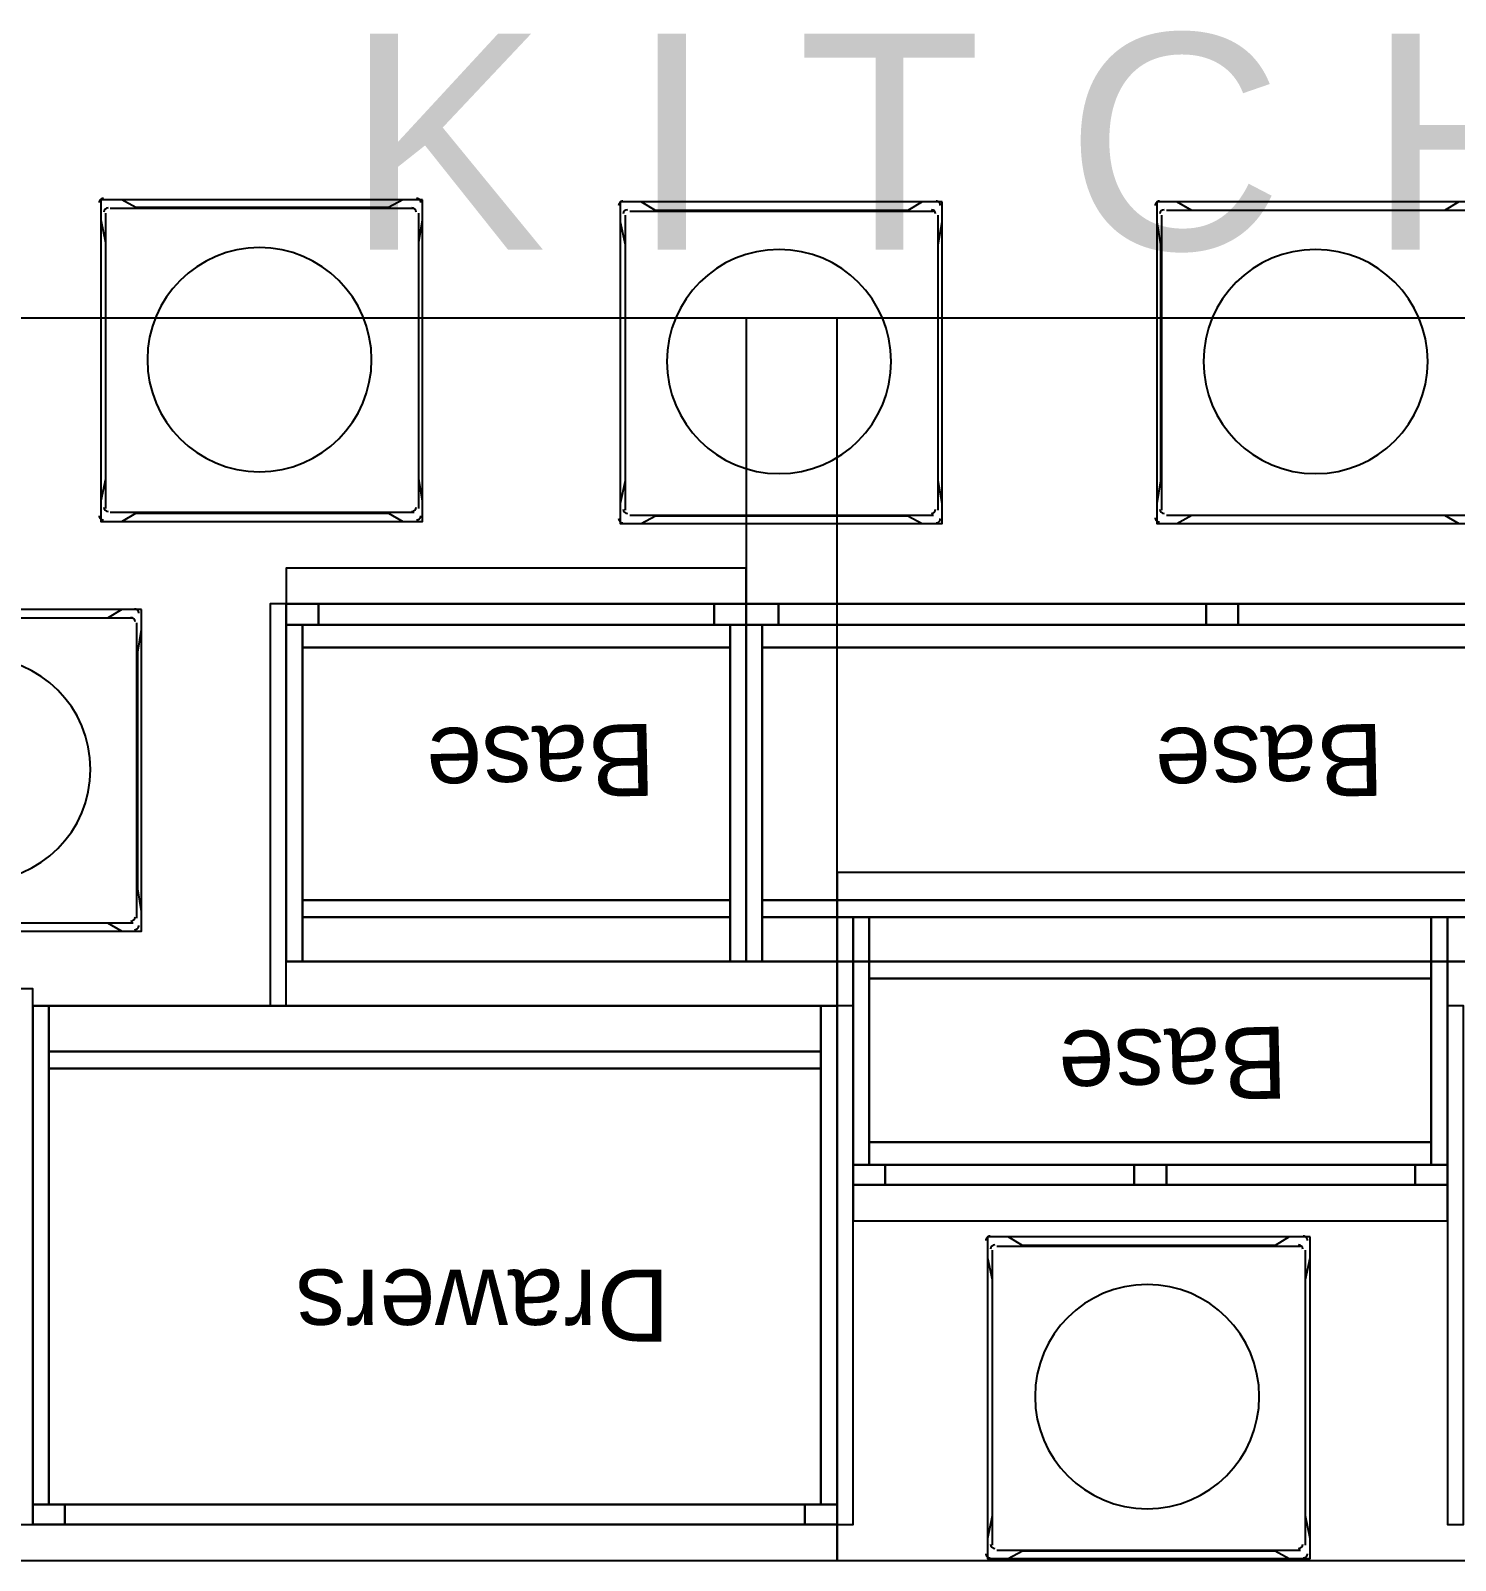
# Model space of a CAD drawing. Header units: millimetres. Extents: x -5841 to 140562, y 1006 to 102310.
# Drawn here: x 98665 to 100259, y 16354 to 18065 of the extents above; entities that cross this region are included whole.
import ezdxf

# ---------------------------------------------------------------- set-up
doc = ezdxf.new("R2010")
doc.units = ezdxf.units.MM
doc.header["$LTSCALE"] = 10
doc.layers.add('PDF18_0', color=7, linetype='Continuous')
doc.layers.add('PDF18_Text', color=7, linetype='Continuous')
for name, color, linetype, true_color in [('PDF18_1-Base-01', 31, 'Continuous', 0xddc16e), ('PDF18_1-Cab-01', 251, 'Continuous', 0x545454), ('PDF18_1-Cab_2D-01', 251, 'Continuous', 0x545454), ('PDF18_1-Cab_Back-01', 31, 'Continuous', 0xddc16e), ('PDF18_1-Cab_Frame-01', 31, 'Continuous', 0xddc16e), ('PDF18_1-Cab_Front-01', 31, 'Continuous', 0xddc16e), ('PDF18_1-Cab_IComp-01', 31, 'Continuous', 0xddc16e), ('PDF18_1-Cab_Inside-01', 31, 'Continuous', 0xddc16e), ('PDF18_1-Cab_Outside-01', 31, 'Continuous', 0xddc16e), ('PDF18_F-2DFurniture-01', 251, 'Continuous', 0x545454), ('PDF18_F-Furniture-01', 11, 'Continuous', 0xdd6e8a)]:
    doc.layers.add(name, color=color, linetype=linetype, true_color=true_color)
doc.styles.add('PDF ArialMT', font='arial.ttf')

msp = doc.modelspace()

# ---------------------------------------------------------------- linework, layer by layer
at = {"layer": 'PDF18_0', "lineweight": 25}
for points in [[(98627.3, 17743.3), (98627.3, 16353.8), (99567.1, 16353.8), (99567.1, 17743.3)], [(100551.3, 17023.7), (100551.3, 17743.3), (99465.5, 17743.3), (99465.5, 17023.7)], [(99465.5, 17023.7), (99465.5, 17463.9), (98951.1, 17463.9), (98951.1, 17023.7)], [(99567.1, 17123.2), (99567.1, 16353.8), (101207.4, 16353.8), (101207.4, 17123.2)], [(99585.1, 17073.4), (99585.1, 16733.7), (100249.7, 16733.7), (100249.7, 17073.4)]]:
    msp.add_lwpolyline(points, close=True, dxfattribs=at)
at = {"layer": 'PDF18_1-Base-01', "lineweight": 25}
for points in [[(99447.5, 17375), (98969.1, 17375), (98969.1, 17092.5), (99447.5, 17092.5)], [(100513.2, 17375), (99483.5, 17375), (99483.5, 17092.5), (100513.2, 17092.5)], [(99603.1, 16821.6), (100231.7, 16821.6), (100231.7, 17004.6), (99603.1, 17004.6)]]:
    msp.add_lwpolyline(points, close=True, dxfattribs=at)
at = {"layer": 'PDF18_1-Cab-01', "lineweight": 25}
for points in [[(98951.1, 17423.7), (98933.1, 17423.7), (98933.1, 16974), (98951.1, 16974)], [(99465.5, 17423.7), (98951.1, 17423.7), (98951.1, 17023.7), (99465.5, 17023.7)], [(100531.2, 17423.7), (99465.5, 17423.7), (99465.5, 17023.7), (100531.2, 17023.7)], [(99585.1, 16773.9), (100249.7, 16773.9), (100249.7, 17073.4), (99585.1, 17073.4)], [(98649.5, 16394), (98667.5, 16394), (98667.5, 16993), (98649.5, 16993)], [(98667.5, 16394), (99567.1, 16394), (99567.1, 16974), (98667.5, 16974)], [(99567.1, 16394), (99585.1, 16394), (99585.1, 16974), (99567.1, 16974)], [(100249.7, 16394), (100267.7, 16394), (100267.7, 16974), (100249.7, 16974)]]:
    msp.add_lwpolyline(points, close=True, dxfattribs=at)
at = {"layer": 'PDF18_1-Cab_2D-01', "lineweight": 25}
for points in [[(98951.1, 16974), (98951.1, 17423.7), (98933.1, 17423.7), (98933.1, 16974)], [(99465.5, 17023.7), (99465.5, 17423.7), (98951.1, 17423.7), (98951.1, 17023.7)], [(100531.2, 17023.7), (100531.2, 17423.7), (99465.5, 17423.7), (99465.5, 17023.7)], [(99585.1, 17073.4), (99585.1, 16773.9), (100249.7, 16773.9), (100249.7, 17073.4)], [(98649.5, 16993), (98649.5, 16394), (98667.5, 16394), (98667.5, 16993)], [(98667.5, 16974), (98667.5, 16394), (99567.1, 16394), (99567.1, 16974)], [(99567.1, 16974), (99567.1, 16394), (99585.1, 16394), (99585.1, 16974)], [(100249.7, 16974), (100249.7, 16394), (100267.7, 16394), (100267.7, 16974)]]:
    msp.add_lwpolyline(points, close=True, dxfattribs=at)
at = {"layer": 'PDF18_1-Cab_Back-01', "lineweight": 25}
for points in [[(98969.1, 17073.4), (98969.1, 17092.5), (99447.5, 17092.5), (99447.5, 17073.4), (98969.1, 17073.4), (99447.5, 17073.4), (99447.5, 17092.5), (99447.5, 17073.4), (99447.5, 17092.5), (98969.1, 17092.5), (98969.1, 17073.4), (98969.1, 17092.5), (98969.1, 17073.4), (98969.1, 17092.5), (99447.5, 17092.5), (99447.5, 17073.4), (98969.1, 17073.4), (99447.5, 17073.4), (99447.5, 17092.5), (98969.1, 17092.5), (98969.1, 17073.4), (99447.5, 17073.4), (99447.5, 17092.5), (99447.5, 17073.4), (98969.1, 17073.4), (99447.5, 17073.4)], [(99483.5, 17073.4), (99483.5, 17092.5), (100513.2, 17092.5)], [(100513.2, 17092.5), (99483.5, 17092.5), (99483.5, 17073.4), (99483.5, 17092.5), (99483.5, 17073.4), (99483.5, 17092.5), (100513.2, 17092.5)], [(100513.2, 17092.5), (99483.5, 17092.5), (99483.5, 17073.4), (100513.2, 17073.4)], [(100513.2, 17073.4), (99483.5, 17073.4), (100513.2, 17073.4)], [(100513.2, 17073.4), (99483.5, 17073.4), (100513.2, 17073.4)], [(100513.2, 17073.4), (99483.5, 17073.4), (100513.2, 17073.4)], [(100231.7, 17023.7), (100231.7, 17004.6), (99603.1, 17004.6), (99603.1, 17023.7), (100231.7, 17023.7), (99603.1, 17023.7), (99603.1, 17004.6), (99603.1, 17023.7), (99603.1, 17004.6), (100231.7, 17004.6), (100231.7, 17023.7), (100231.7, 17004.6), (100231.7, 17023.7), (100231.7, 17004.6), (99603.1, 17004.6), (99603.1, 17023.7), (100231.7, 17023.7), (99603.1, 17023.7), (99603.1, 17004.6), (100231.7, 17004.6), (100231.7, 17023.7), (99603.1, 17023.7), (99603.1, 17004.6), (99603.1, 17023.7), (100231.7, 17023.7), (99603.1, 17023.7)], [(99549.1, 16923.2), (99549.1, 16904.1), (98685.5, 16904.1), (98685.5, 16923.2), (99549.1, 16923.2), (98685.5, 16923.2), (98685.5, 16904.1), (98685.5, 16923.2), (98685.5, 16904.1), (99549.1, 16904.1), (99549.1, 16923.2), (99549.1, 16904.1), (99549.1, 16923.2), (99549.1, 16904.1), (98685.5, 16904.1), (98685.5, 16923.2), (99549.1, 16923.2), (98685.5, 16923.2), (98685.5, 16904.1), (99549.1, 16904.1), (99549.1, 16923.2), (98685.5, 16923.2), (98685.5, 16904.1), (98685.5, 16923.2), (99549.1, 16923.2), (98685.5, 16923.2)]]:
    msp.add_lwpolyline(points, dxfattribs=at)
at = {"layer": 'PDF18_1-Cab_Frame-01', "lineweight": 25}
for points in [[(98987.1, 17423.7), (98987.1, 17400.4), (98951.1, 17400.4), (98951.1, 17423.7)], [(98987.1, 17423.7), (98987.1, 17400.4), (98951.1, 17400.4), (98951.1, 17423.7), (98987.1, 17423.7), (98951.1, 17423.7), (98951.1, 17400.4), (98987.1, 17400.4), (98987.1, 17423.7), (98987.1, 17400.4)], [(99429.5, 17423.7), (99429.5, 17400.4), (98987.1, 17400.4), (98987.1, 17423.7)], [(99429.5, 17423.7), (98987.1, 17423.7), (99429.5, 17423.7), (99429.5, 17400.4), (98987.1, 17400.4), (98987.1, 17423.7)], [(99429.5, 17423.7), (98987.1, 17423.7), (99429.5, 17423.7), (99429.5, 17400.4), (98987.1, 17400.4), (98987.1, 17423.7), (99429.5, 17423.7), (98987.1, 17423.7), (98987.1, 17400.4), (99429.5, 17400.4), (99429.5, 17423.7), (99429.5, 17400.4)], [(99429.5, 17423.7), (98987.1, 17423.7), (99429.5, 17423.7), (99429.5, 17400.4), (98987.1, 17400.4), (98987.1, 17423.7), (99429.5, 17423.7), (98987.1, 17423.7), (98987.1, 17400.4), (99429.5, 17400.4), (99429.5, 17423.7), (99429.5, 17400.4)], [(99465.5, 17423.7), (99465.5, 17400.4), (99429.5, 17400.4), (99429.5, 17423.7)], [(99465.5, 17423.7), (99465.5, 17400.4), (99429.5, 17400.4), (99429.5, 17423.7), (99465.5, 17423.7), (99429.5, 17423.7), (99429.5, 17400.4), (99465.5, 17400.4), (99465.5, 17423.7), (99465.5, 17400.4)], [(99501.5, 17423.7), (99501.5, 17400.4), (99465.5, 17400.4), (99465.5, 17423.7)], [(99501.5, 17423.7), (99501.5, 17400.4), (99465.5, 17400.4), (99465.5, 17423.7), (99501.5, 17423.7), (99465.5, 17423.7), (99465.5, 17400.4), (99501.5, 17400.4), (99501.5, 17423.7), (99501.5, 17400.4)], [(100495.2, 17423.7), (100495.2, 17400.4), (99501.5, 17400.4), (99501.5, 17423.7)], [(100495.2, 17423.7), (99501.5, 17423.7), (100495.2, 17423.7), (100495.2, 17400.4), (99501.5, 17400.4), (99501.5, 17423.7)], [(100495.2, 17423.7), (99501.5, 17423.7), (100495.2, 17423.7), (100495.2, 17400.4), (99501.5, 17400.4), (99501.5, 17423.7), (100495.2, 17423.7), (99501.5, 17423.7), (99501.5, 17400.4), (100495.2, 17400.4), (100495.2, 17423.7), (100495.2, 17400.4)], [(100495.2, 17423.7), (99501.5, 17423.7), (100495.2, 17423.7), (100495.2, 17400.4), (99501.5, 17400.4), (99501.5, 17423.7), (100495.2, 17423.7), (99501.5, 17423.7), (99501.5, 17400.4), (100495.2, 17400.4), (100495.2, 17423.7), (100495.2, 17400.4)], [(100015.8, 17423.7), (100015.8, 17400.4), (99979.8, 17400.4), (99979.8, 17423.7)], [(100015.8, 17423.7), (100015.8, 17400.4), (99979.8, 17400.4), (99979.8, 17423.7), (100015.8, 17423.7), (99979.8, 17423.7), (99979.8, 17400.4), (100015.8, 17400.4), (100015.8, 17423.7), (100015.8, 17400.4)], [(99585.1, 16773.9), (99585.1, 16796.2), (99621, 16796.2), (99621, 16773.9)], [(99585.1, 16773.9), (99585.1, 16796.2), (99621, 16796.2), (99621, 16773.9), (99585.1, 16773.9), (99621, 16773.9), (99621, 16796.2), (99585.1, 16796.2), (99585.1, 16773.9), (99585.1, 16796.2)], [(99621, 16773.9), (99621, 16796.2), (100213.7, 16796.2), (100213.7, 16773.9)], [(99621, 16773.9), (100213.7, 16773.9), (99621, 16773.9), (99621, 16796.2), (100213.7, 16796.2), (100213.7, 16773.9)], [(99621, 16773.9), (100213.7, 16773.9), (99621, 16773.9), (99621, 16796.2), (100213.7, 16796.2), (100213.7, 16773.9), (99621, 16773.9), (100213.7, 16773.9), (100213.7, 16796.2), (99621, 16796.2), (99621, 16773.9), (99621, 16796.2)], [(99621, 16773.9), (100213.7, 16773.9), (99621, 16773.9), (99621, 16796.2), (100213.7, 16796.2), (100213.7, 16773.9), (99621, 16773.9), (100213.7, 16773.9), (100213.7, 16796.2), (99621, 16796.2), (99621, 16773.9), (99621, 16796.2)], [(99899.4, 16773.9), (99899.4, 16796.2), (99935.4, 16796.2), (99935.4, 16773.9)], [(99899.4, 16773.9), (99899.4, 16796.2), (99935.4, 16796.2), (99935.4, 16773.9), (99899.4, 16773.9), (99935.4, 16773.9), (99935.4, 16796.2), (99899.4, 16796.2), (99899.4, 16773.9), (99899.4, 16796.2)], [(100213.7, 16773.9), (100213.7, 16796.2), (100249.7, 16796.2), (100249.7, 16773.9)], [(100213.7, 16773.9), (100213.7, 16796.2), (100249.7, 16796.2), (100249.7, 16773.9), (100213.7, 16773.9), (100249.7, 16773.9), (100249.7, 16796.2), (100213.7, 16796.2), (100213.7, 16773.9), (100213.7, 16796.2)], [(98667.5, 16394), (98667.5, 16416.2), (98703.5, 16416.2), (98703.5, 16394)], [(98667.5, 16394), (98667.5, 16416.2), (98703.5, 16416.2), (98703.5, 16394), (98667.5, 16394), (98703.5, 16394), (98703.5, 16416.2), (98667.5, 16416.2), (98667.5, 16394), (98667.5, 16416.2)], [(98703.5, 16394), (98703.5, 16416.2), (99531.1, 16416.2), (99531.1, 16394)], [(98703.5, 16394), (99531.1, 16394), (98703.5, 16394), (98703.5, 16416.2), (99531.1, 16416.2), (99531.1, 16394)], [(98703.5, 16394), (98703.5, 16416.2), (99531.1, 16416.2), (99531.1, 16394), (99531.1, 16416.2), (99531.1, 16394), (99531.1, 16416.2), (99531.1, 16394), (99531.1, 16416.2), (98703.5, 16416.2)], [(99531.1, 16416.2), (98703.5, 16416.2)], [(98703.5, 16394), (99531.1, 16394), (98703.5, 16394), (98703.5, 16416.2), (99531.1, 16416.2), (99531.1, 16394)], [(98703.5, 16394), (99531.1, 16394), (98703.5, 16394), (98703.5, 16416.2), (99531.1, 16416.2), (99531.1, 16394)], [(98703.5, 16394), (99531.1, 16394), (98703.5, 16394), (98703.5, 16416.2), (99531.1, 16416.2), (99531.1, 16394), (98703.5, 16394), (99531.1, 16394), (99531.1, 16416.2), (98703.5, 16416.2), (98703.5, 16394), (98703.5, 16416.2)], [(98703.5, 16394), (99531.1, 16394), (98703.5, 16394), (98703.5, 16416.2), (99531.1, 16416.2), (99531.1, 16394), (98703.5, 16394), (99531.1, 16394), (99531.1, 16416.2), (98703.5, 16416.2), (98703.5, 16394), (98703.5, 16416.2)], [(98703.5, 16394), (99531.1, 16394), (98703.5, 16394), (98703.5, 16416.2), (99531.1, 16416.2), (99531.1, 16394), (98703.5, 16394), (99531.1, 16394), (99531.1, 16416.2), (98703.5, 16416.2), (98703.5, 16394), (98703.5, 16416.2)], [(98703.5, 16394), (99531.1, 16394), (98703.5, 16394), (98703.5, 16416.2), (99531.1, 16416.2), (99531.1, 16394), (98703.5, 16394), (99531.1, 16394), (99531.1, 16416.2), (98703.5, 16416.2), (98703.5, 16394), (98703.5, 16416.2)], [(99531.1, 16394), (99531.1, 16416.2), (99567.1, 16416.2), (99567.1, 16394)], [(99531.1, 16394), (99531.1, 16416.2), (99567.1, 16416.2), (99567.1, 16394), (99531.1, 16394), (99567.1, 16394), (99567.1, 16416.2), (99531.1, 16416.2), (99531.1, 16394), (99531.1, 16416.2)]]:
    msp.add_lwpolyline(points, close=True, dxfattribs=at)
for points in [[(98951.1, 17423.7), (98951.1, 17400.4), (98951.1, 17423.7), (98951.1, 17400.4), (98987.1, 17400.4), (98987.1, 17423.7), (98987.1, 17400.4), (98987.1, 17423.7), (98987.1, 17400.4), (99429.5, 17400.4), (99429.5, 17423.7)], [(98987.1, 17423.7), (98951.1, 17423.7), (98987.1, 17423.7)], [(98951.1, 17423.7), (98951.1, 17400.4), (98951.1, 17423.7)], [(98987.1, 17423.7), (98951.1, 17423.7), (98987.1, 17423.7)], [(98987.1, 17423.7), (98987.1, 17400.4), (98987.1, 17423.7), (98987.1, 17400.4), (99429.5, 17400.4), (99429.5, 17423.7), (99429.5, 17400.4), (99429.5, 17423.7), (99429.5, 17400.4), (99465.5, 17400.4), (99465.5, 17423.7), (99465.5, 17400.4), (99465.5, 17423.7), (99465.5, 17400.4), (99501.5, 17400.4), (99501.5, 17423.7), (99501.5, 17400.4), (99501.5, 17423.7), (99501.5, 17400.4), (100495.2, 17400.4)], [(98987.1, 17423.7), (98987.1, 17400.4), (98987.1, 17423.7)], [(98987.1, 17423.7), (98987.1, 17400.4), (98987.1, 17423.7)], [(99429.5, 17423.7), (98987.1, 17423.7), (99429.5, 17423.7)], [(99465.5, 17423.7), (99429.5, 17423.7), (99465.5, 17423.7)], [(99429.5, 17423.7), (99429.5, 17400.4), (99429.5, 17423.7)], [(99465.5, 17423.7), (99429.5, 17423.7), (99465.5, 17423.7)], [(99501.5, 17423.7), (99465.5, 17423.7), (99501.5, 17423.7)], [(99465.5, 17423.7), (99465.5, 17400.4), (99465.5, 17423.7)], [(99501.5, 17423.7), (99465.5, 17423.7), (99501.5, 17423.7)], [(99501.5, 17423.7), (99501.5, 17400.4), (99501.5, 17423.7), (99501.5, 17400.4), (100495.2, 17400.4), (100495.2, 17423.7)], [(99501.5, 17423.7), (99501.5, 17400.4), (99501.5, 17423.7)], [(99501.5, 17423.7), (99501.5, 17400.4), (99501.5, 17423.7)], [(100495.2, 17423.7), (99501.5, 17423.7), (100495.2, 17423.7)], [(99979.8, 17423.7), (99979.8, 17400.4), (99979.8, 17423.7), (99979.8, 17400.4), (100015.8, 17400.4), (100015.8, 17423.7)], [(100015.8, 17423.7), (99979.8, 17423.7), (100015.8, 17423.7)], [(99979.8, 17423.7), (99979.8, 17400.4), (99979.8, 17423.7)], [(100015.8, 17423.7), (99979.8, 17423.7), (100015.8, 17423.7)], [(99429.5, 17400.4), (98987.1, 17400.4), (98951.1, 17400.4)], [(98987.1, 17400.4), (98951.1, 17400.4), (98987.1, 17400.4)], [(100531.2, 17400.4), (100495.2, 17400.4), (99501.5, 17400.4), (99465.5, 17400.4), (99429.5, 17400.4), (98987.1, 17400.4)], [(99429.5, 17400.4), (98987.1, 17400.4), (99429.5, 17400.4)], [(99429.5, 17400.4), (98987.1, 17400.4), (99429.5, 17400.4)], [(99465.5, 17400.4), (99429.5, 17400.4), (99465.5, 17400.4)], [(99501.5, 17400.4), (99465.5, 17400.4), (99501.5, 17400.4)], [(100495.2, 17400.4), (99501.5, 17400.4)], [(100495.2, 17400.4), (99501.5, 17400.4), (100495.2, 17400.4)], [(100495.2, 17400.4), (99501.5, 17400.4), (100495.2, 17400.4)], [(100015.8, 17400.4), (99979.8, 17400.4)], [(100015.8, 17400.4), (99979.8, 17400.4), (100015.8, 17400.4)], [(100249.7, 16773.9), (100249.7, 16796.2), (100249.7, 16773.9), (100249.7, 16796.2), (100213.7, 16796.2), (100213.7, 16773.9), (100213.7, 16796.2), (100213.7, 16773.9), (100213.7, 16796.2), (99621, 16796.2), (99621, 16773.9), (99621, 16796.2), (99621, 16773.9), (99621, 16796.2), (99585.1, 16796.2), (99585.1, 16773.9)], [(99585.1, 16796.2), (99621, 16796.2), (100213.7, 16796.2), (100249.7, 16796.2)], [(99585.1, 16796.2), (99621, 16796.2), (99585.1, 16796.2)], [(99621, 16773.9), (99621, 16796.2), (99621, 16773.9)], [(100213.7, 16773.9), (100213.7, 16796.2), (100213.7, 16773.9), (100213.7, 16796.2), (99621, 16796.2), (99621, 16773.9)], [(99621, 16796.2), (100213.7, 16796.2)], [(99621, 16796.2), (100213.7, 16796.2), (99621, 16796.2)], [(99621, 16796.2), (100213.7, 16796.2), (99621, 16796.2)], [(99935.4, 16773.9), (99935.4, 16796.2), (99935.4, 16773.9), (99935.4, 16796.2), (99899.4, 16796.2), (99899.4, 16773.9)], [(99899.4, 16796.2), (99935.4, 16796.2)], [(99899.4, 16796.2), (99935.4, 16796.2), (99899.4, 16796.2)], [(99935.4, 16773.9), (99935.4, 16796.2), (99935.4, 16773.9)], [(100213.7, 16796.2), (100249.7, 16796.2), (100213.7, 16796.2)], [(100213.7, 16773.9), (100213.7, 16796.2), (100213.7, 16773.9)], [(100213.7, 16773.9), (100213.7, 16796.2), (100213.7, 16773.9)], [(100249.7, 16773.9), (100249.7, 16796.2), (100249.7, 16773.9)], [(99585.1, 16773.9), (99621, 16773.9), (99585.1, 16773.9)], [(99585.1, 16773.9), (99621, 16773.9), (99585.1, 16773.9)], [(99621, 16773.9), (100213.7, 16773.9), (99621, 16773.9)], [(99899.4, 16773.9), (99935.4, 16773.9), (99899.4, 16773.9)], [(99899.4, 16773.9), (99935.4, 16773.9), (99899.4, 16773.9)], [(100213.7, 16773.9), (100249.7, 16773.9), (100213.7, 16773.9)], [(100213.7, 16773.9), (100249.7, 16773.9), (100213.7, 16773.9)], [(99567.1, 16394), (99567.1, 16416.2), (99567.1, 16394), (99567.1, 16416.2), (99531.1, 16416.2), (99531.1, 16394), (99531.1, 16416.2), (99531.1, 16394), (99531.1, 16416.2), (98703.5, 16416.2), (98703.5, 16394), (98703.5, 16416.2), (98703.5, 16394), (98703.5, 16416.2), (98667.5, 16416.2), (98667.5, 16394)], [(98667.5, 16416.2), (98703.5, 16416.2), (99531.1, 16416.2), (99567.1, 16416.2)], [(98667.5, 16416.2), (98703.5, 16416.2), (98667.5, 16416.2)], [(98703.5, 16394), (98703.5, 16416.2), (98703.5, 16394)], [(99531.1, 16394), (99531.1, 16416.2), (99531.1, 16394), (99531.1, 16416.2), (98703.5, 16416.2), (98703.5, 16394)], [(98703.5, 16416.2), (99531.1, 16416.2)], [(98703.5, 16416.2), (99531.1, 16416.2), (98703.5, 16416.2)], [(98703.5, 16416.2), (99531.1, 16416.2), (98703.5, 16416.2)], [(98703.5, 16416.2), (99531.1, 16416.2), (98703.5, 16416.2)], [(98703.5, 16416.2), (99531.1, 16416.2), (98703.5, 16416.2)], [(99531.1, 16416.2), (99567.1, 16416.2), (99531.1, 16416.2)], [(99531.1, 16394), (99531.1, 16416.2), (99531.1, 16394)], [(99531.1, 16394), (99531.1, 16416.2), (99531.1, 16394)], [(99531.1, 16394), (99531.1, 16416.2), (99531.1, 16394)], [(99531.1, 16394), (99531.1, 16416.2), (99531.1, 16394)], [(99567.1, 16394), (99567.1, 16416.2), (99567.1, 16394)], [(98667.5, 16394), (98703.5, 16394), (98667.5, 16394)], [(98667.5, 16394), (98703.5, 16394), (98667.5, 16394)], [(98703.5, 16394), (99531.1, 16394), (98703.5, 16394)], [(99531.1, 16394), (99567.1, 16394), (99531.1, 16394)], [(99531.1, 16394), (99567.1, 16394), (99531.1, 16394)]]:
    msp.add_lwpolyline(points, dxfattribs=at)
at = {"layer": 'PDF18_1-Cab_Front-01', "lineweight": 25}
for points in [[(98951.1, 17400.4), (98969.1, 17400.4), (98951.1, 17400.4), (98969.1, 17400.4)], [(99465.5, 17400.4), (99483.5, 17400.4), (99465.5, 17400.4), (99483.5, 17400.4)], [(100249.7, 16796.2), (100231.7, 16796.2), (100249.7, 16796.2), (100231.7, 16796.2)], [(99567.1, 16416.2), (99549.1, 16416.2), (99567.1, 16416.2), (99549.1, 16416.2)]]:
    msp.add_lwpolyline(points, dxfattribs=at)
for points in [[(99447.5, 17400.4), (98969.1, 17400.4), (99447.5, 17400.4), (98969.1, 17400.4)], [(99447.5, 17400.4), (98969.1, 17400.4), (99447.5, 17400.4), (98969.1, 17400.4)], [(99465.5, 17400.4), (99447.5, 17400.4), (99465.5, 17400.4), (99447.5, 17400.4)], [(100513.2, 17400.4), (99483.5, 17400.4), (100513.2, 17400.4), (99483.5, 17400.4)], [(100513.2, 17400.4), (99483.5, 17400.4), (100513.2, 17400.4), (99483.5, 17400.4)], [(99585.1, 16796.2), (99603.1, 16796.2), (99585.1, 16796.2), (99603.1, 16796.2)], [(99603.1, 16796.2), (100231.7, 16796.2), (99603.1, 16796.2), (100231.7, 16796.2)], [(99603.1, 16796.2), (100231.7, 16796.2), (99603.1, 16796.2), (100231.7, 16796.2)], [(98667.5, 16416.2), (98685.5, 16416.2), (98667.5, 16416.2), (98685.5, 16416.2)], [(98685.5, 16416.2), (99549.1, 16416.2), (98685.5, 16416.2), (99549.1, 16416.2)], [(98685.5, 16416.2), (99549.1, 16416.2), (98685.5, 16416.2), (99549.1, 16416.2)]]:
    msp.add_lwpolyline(points, close=True, dxfattribs=at)
at = {"layer": 'PDF18_1-Cab_IComp-01', "lineweight": 25}
for points in [[(98969.1, 17092.5), (98969.1, 17375), (99447.5, 17375), (99447.5, 17092.5)], [(99447.5, 17092.5), (99447.5, 17375), (98969.1, 17375), (98969.1, 17092.5), (99447.5, 17092.5), (99447.5, 17375)], [(98969.1, 17092.5), (99447.5, 17092.5), (98969.1, 17092.5), (98969.1, 17375), (99447.5, 17375), (99447.5, 17092.5)], [(99447.5, 17092.5), (99447.5, 17375), (98969.1, 17375), (98969.1, 17092.5), (99447.5, 17092.5), (99447.5, 17375)], [(99483.5, 17092.5), (99483.5, 17375), (100513.2, 17375), (100513.2, 17092.5)], [(100513.2, 17092.5), (100513.2, 17375), (99483.5, 17375), (99483.5, 17092.5), (100513.2, 17092.5), (100513.2, 17375)], [(99483.5, 17092.5), (100513.2, 17092.5), (99483.5, 17092.5), (99483.5, 17375), (100513.2, 17375), (100513.2, 17092.5)], [(100513.2, 17092.5), (100513.2, 17375), (99483.5, 17375), (99483.5, 17092.5), (100513.2, 17092.5), (100513.2, 17375)], [(100231.7, 17004.6), (100231.7, 16821.6), (99603.1, 16821.6), (99603.1, 17004.6)], [(99603.1, 17004.6), (99603.1, 16821.6), (100231.7, 16821.6), (100231.7, 17004.6), (99603.1, 17004.6), (99603.1, 16821.6)], [(100231.7, 17004.6), (99603.1, 17004.6), (100231.7, 17004.6), (100231.7, 16821.6), (99603.1, 16821.6), (99603.1, 17004.6)], [(99603.1, 17004.6), (99603.1, 16821.6), (100231.7, 16821.6), (100231.7, 17004.6), (99603.1, 17004.6), (99603.1, 16821.6)]]:
    msp.add_lwpolyline(points, close=True, dxfattribs=at)
for points in [[(99447.5, 17375), (98969.1, 17375), (99447.5, 17375)], [(98969.1, 17375), (98969.1, 17092.5), (98969.1, 17375)], [(99447.5, 17375), (98969.1, 17375), (99447.5, 17375)], [(98969.1, 17375), (98969.1, 17092.5), (98969.1, 17375)], [(100513.2, 17375), (99483.5, 17375), (100513.2, 17375)], [(99483.5, 17375), (99483.5, 17092.5), (99483.5, 17375)], [(100513.2, 17375), (99483.5, 17375), (100513.2, 17375)], [(99483.5, 17375), (99483.5, 17092.5), (99483.5, 17375)], [(98969.1, 17092.5), (99447.5, 17092.5), (98969.1, 17092.5)], [(99483.5, 17092.5), (100513.2, 17092.5), (99483.5, 17092.5)], [(100231.7, 17004.6), (99603.1, 17004.6), (100231.7, 17004.6)], [(100231.7, 16821.6), (100231.7, 17004.6), (100231.7, 16821.6)], [(100231.7, 16821.6), (100231.7, 17004.6), (100231.7, 16821.6)], [(99603.1, 16821.6), (100231.7, 16821.6), (99603.1, 16821.6)], [(99603.1, 16821.6), (100231.7, 16821.6), (99603.1, 16821.6)]]:
    msp.add_lwpolyline(points, dxfattribs=at)
at = {"layer": 'PDF18_1-Cab_Inside-01', "lineweight": 25}
for points in [[(98969.1, 17023.7), (98969.1, 17400.4), (99447.5, 17400.4), (99447.5, 17023.7), (98969.1, 17023.7), (98969.1, 17400.4), (99447.5, 17400.4), (99447.5, 17023.7)], [(99447.5, 17023.7), (99447.5, 17400.4), (98969.1, 17400.4), (98969.1, 17023.7), (99447.5, 17023.7), (99447.5, 17400.4), (98969.1, 17400.4), (98969.1, 17023.7)], [(99483.5, 17023.7), (99483.5, 17400.4), (100513.2, 17400.4), (100513.2, 17023.7), (99483.5, 17023.7), (99483.5, 17400.4), (100513.2, 17400.4), (100513.2, 17023.7)], [(100513.2, 17023.7), (100513.2, 17400.4), (99483.5, 17400.4), (99483.5, 17023.7), (100513.2, 17023.7), (100513.2, 17400.4), (99483.5, 17400.4), (99483.5, 17023.7)], [(100231.7, 17073.4), (100231.7, 16796.2), (99603.1, 16796.2), (99603.1, 17073.4), (100231.7, 17073.4), (100231.7, 16796.2), (99603.1, 16796.2), (99603.1, 17073.4)], [(99603.1, 17073.4), (99603.1, 16796.2), (100231.7, 16796.2), (100231.7, 17073.4), (99603.1, 17073.4), (99603.1, 16796.2), (100231.7, 16796.2), (100231.7, 17073.4)], [(99549.1, 16974), (99549.1, 16416.2), (98685.5, 16416.2), (98685.5, 16974), (99549.1, 16974), (99549.1, 16416.2), (98685.5, 16416.2), (98685.5, 16974)], [(98685.5, 16974), (98685.5, 16416.2), (99549.1, 16416.2), (99549.1, 16974), (98685.5, 16974), (98685.5, 16416.2), (99549.1, 16416.2), (99549.1, 16974)]]:
    msp.add_lwpolyline(points, close=True, dxfattribs=at)
at = {"layer": 'PDF18_1-Cab_Outside-01', "lineweight": 25}
for points in [[(98951.1, 17023.7), (98951.1, 17400.4), (98969.1, 17400.4), (98969.1, 17023.7)], [(99447.5, 17023.7), (99447.5, 17400.4), (98969.1, 17400.4), (98969.1, 17023.7), (99447.5, 17023.7), (99447.5, 17400.4)], [(99447.5, 17023.7), (99447.5, 17400.4), (98969.1, 17400.4), (98969.1, 17023.7), (99447.5, 17023.7), (99447.5, 17400.4)], [(98969.1, 17023.7), (98969.1, 17400.4), (99447.5, 17400.4), (99447.5, 17023.7)], [(98969.1, 17023.7), (99447.5, 17023.7), (98969.1, 17023.7), (98969.1, 17400.4), (99447.5, 17400.4), (99447.5, 17023.7)], [(99465.5, 17023.7), (99447.5, 17023.7), (99447.5, 17400.4), (99465.5, 17400.4)], [(99465.5, 17023.7), (99465.5, 17400.4), (99483.5, 17400.4), (99483.5, 17023.7)], [(100513.2, 17023.7), (100513.2, 17400.4), (99483.5, 17400.4), (99483.5, 17023.7), (100513.2, 17023.7), (100513.2, 17400.4)], [(100513.2, 17023.7), (100513.2, 17400.4), (99483.5, 17400.4), (99483.5, 17023.7), (100513.2, 17023.7), (100513.2, 17400.4)], [(99483.5, 17023.7), (99483.5, 17400.4), (100513.2, 17400.4), (100513.2, 17023.7)], [(99483.5, 17023.7), (100513.2, 17023.7), (99483.5, 17023.7), (99483.5, 17400.4), (100513.2, 17400.4), (100513.2, 17023.7)], [(99585.1, 17073.4), (99603.1, 17073.4), (99603.1, 16796.2), (99585.1, 16796.2)], [(99603.1, 17073.4), (99603.1, 16796.2), (100231.7, 16796.2), (100231.7, 17073.4), (99603.1, 17073.4), (99603.1, 16796.2)], [(99603.1, 17073.4), (99603.1, 16796.2), (100231.7, 16796.2), (100231.7, 17073.4), (99603.1, 17073.4), (99603.1, 16796.2)], [(100231.7, 17073.4), (100231.7, 16796.2), (99603.1, 16796.2), (99603.1, 17073.4)], [(100231.7, 17073.4), (99603.1, 17073.4), (100231.7, 17073.4), (100231.7, 16796.2), (99603.1, 16796.2), (99603.1, 17073.4)], [(100249.7, 17073.4), (100249.7, 16796.2), (100231.7, 16796.2), (100231.7, 17073.4)], [(98667.5, 16974), (98685.5, 16974), (98685.5, 16416.2), (98667.5, 16416.2)], [(98685.5, 16974), (98685.5, 16416.2), (99549.1, 16416.2), (99549.1, 16974), (98685.5, 16974), (98685.5, 16416.2)], [(98685.5, 16974), (98685.5, 16416.2), (99549.1, 16416.2), (99549.1, 16974), (98685.5, 16974), (98685.5, 16416.2)], [(99549.1, 16974), (99549.1, 16416.2), (98685.5, 16416.2), (98685.5, 16974)], [(99549.1, 16974), (98685.5, 16974), (99549.1, 16974), (99549.1, 16416.2), (98685.5, 16416.2), (98685.5, 16974)], [(99567.1, 16974), (99567.1, 16416.2), (99549.1, 16416.2), (99549.1, 16974)]]:
    msp.add_lwpolyline(points, close=True, dxfattribs=at)
for points in [[(98969.1, 17023.7), (98969.1, 17400.4), (98951.1, 17400.4), (98969.1, 17400.4), (98969.1, 17023.7), (98951.1, 17023.7), (98969.1, 17023.7), (98969.1, 17400.4), (98951.1, 17400.4), (98951.1, 17023.7), (98969.1, 17023.7), (98951.1, 17023.7), (98951.1, 17400.4), (98951.1, 17023.7), (98951.1, 17400.4), (98951.1, 17023.7), (98969.1, 17023.7), (98951.1, 17023.7)], [(98969.1, 17400.4), (98969.1, 17023.7), (98969.1, 17400.4)], [(98969.1, 17400.4), (98969.1, 17023.7), (98969.1, 17400.4)], [(98969.1, 17400.4), (98969.1, 17023.7), (98969.1, 17400.4)], [(98969.1, 17400.4), (98969.1, 17023.7), (98969.1, 17400.4)], [(99483.5, 17023.7), (99483.5, 17400.4), (99465.5, 17400.4), (99483.5, 17400.4), (99483.5, 17023.7), (99465.5, 17023.7), (99483.5, 17023.7), (99483.5, 17400.4), (99465.5, 17400.4), (99465.5, 17023.7), (99483.5, 17023.7), (99465.5, 17023.7), (99465.5, 17400.4), (99465.5, 17023.7), (99465.5, 17400.4), (99465.5, 17023.7), (99483.5, 17023.7), (99465.5, 17023.7), (99465.5, 17400.4), (99465.5, 17023.7), (99447.5, 17023.7), (99465.5, 17023.7), (99447.5, 17023.7), (99447.5, 17400.4), (99465.5, 17400.4), (99465.5, 17023.7), (99465.5, 17400.4), (99447.5, 17400.4), (99447.5, 17023.7), (99465.5, 17023.7), (99465.5, 17400.4), (99465.5, 17023.7), (99447.5, 17023.7), (99447.5, 17400.4), (99465.5, 17400.4)], [(99447.5, 17023.7), (99447.5, 17400.4), (99447.5, 17023.7)], [(99447.5, 17023.7), (99447.5, 17400.4), (99447.5, 17023.7)], [(99483.5, 17400.4), (99483.5, 17023.7), (99483.5, 17400.4)], [(99483.5, 17400.4), (99483.5, 17023.7), (99483.5, 17400.4)], [(99483.5, 17400.4), (99483.5, 17023.7), (99483.5, 17400.4)], [(99483.5, 17400.4), (99483.5, 17023.7), (99483.5, 17400.4)], [(99585.1, 16796.2), (99603.1, 16796.2), (99603.1, 17073.4), (99585.1, 17073.4), (99585.1, 16796.2), (99585.1, 17073.4), (99603.1, 17073.4), (99603.1, 16796.2), (99585.1, 16796.2), (99585.1, 17073.4), (99585.1, 16796.2), (99603.1, 16796.2), (99603.1, 17073.4), (99585.1, 17073.4), (99603.1, 17073.4), (99585.1, 17073.4), (99585.1, 16796.2), (99585.1, 17073.4)], [(100231.7, 17073.4), (99603.1, 17073.4), (100231.7, 17073.4)], [(100231.7, 17073.4), (99603.1, 17073.4), (100231.7, 17073.4)], [(99603.1, 17073.4), (99603.1, 16796.2), (99603.1, 17073.4)], [(99603.1, 17073.4), (99603.1, 16796.2), (99603.1, 17073.4)], [(100231.7, 17073.4), (99603.1, 17073.4), (100231.7, 17073.4)], [(100231.7, 17073.4), (100231.7, 16796.2), (100249.7, 16796.2), (100231.7, 16796.2), (100231.7, 17073.4), (100249.7, 17073.4), (100231.7, 17073.4), (100231.7, 16796.2), (100249.7, 16796.2), (100249.7, 17073.4), (100231.7, 17073.4), (100249.7, 17073.4), (100249.7, 16796.2), (100249.7, 17073.4), (100249.7, 16796.2), (100249.7, 17073.4), (100231.7, 17073.4), (100249.7, 17073.4)], [(100231.7, 16796.2), (100231.7, 17073.4), (100231.7, 16796.2)], [(100231.7, 16796.2), (100231.7, 17073.4), (100231.7, 16796.2)], [(100231.7, 16796.2), (100231.7, 17073.4), (100231.7, 16796.2)], [(100231.7, 16796.2), (100231.7, 17073.4), (100231.7, 16796.2)], [(98969.1, 17023.7), (99447.5, 17023.7), (98969.1, 17023.7)], [(98969.1, 17023.7), (99447.5, 17023.7), (98969.1, 17023.7)], [(98969.1, 17023.7), (99447.5, 17023.7), (98969.1, 17023.7)], [(99483.5, 17023.7), (100513.2, 17023.7), (99483.5, 17023.7)], [(99483.5, 17023.7), (100513.2, 17023.7), (99483.5, 17023.7)], [(99483.5, 17023.7), (100513.2, 17023.7), (99483.5, 17023.7)], [(98667.5, 16416.2), (98685.5, 16416.2), (98685.5, 16974), (98667.5, 16974), (98667.5, 16416.2), (98667.5, 16974), (98685.5, 16974), (98685.5, 16416.2), (98667.5, 16416.2), (98667.5, 16974), (98667.5, 16416.2), (98685.5, 16416.2), (98685.5, 16974), (98667.5, 16974), (98685.5, 16974), (98667.5, 16974), (98667.5, 16416.2), (98667.5, 16974)], [(99549.1, 16974), (98685.5, 16974), (99549.1, 16974)], [(99549.1, 16974), (98685.5, 16974), (99549.1, 16974)], [(98685.5, 16974), (98685.5, 16416.2), (98685.5, 16974)], [(98685.5, 16974), (98685.5, 16416.2), (98685.5, 16974)], [(99549.1, 16974), (98685.5, 16974), (99549.1, 16974)], [(99549.1, 16974), (99549.1, 16416.2), (99567.1, 16416.2), (99549.1, 16416.2), (99549.1, 16974), (99567.1, 16974), (99549.1, 16974), (99549.1, 16416.2), (99567.1, 16416.2), (99567.1, 16974), (99549.1, 16974), (99567.1, 16974), (99567.1, 16416.2), (99567.1, 16974), (99567.1, 16416.2), (99567.1, 16974), (99549.1, 16974), (99567.1, 16974)], [(99549.1, 16416.2), (99549.1, 16974), (99549.1, 16416.2)], [(99549.1, 16416.2), (99549.1, 16974), (99549.1, 16416.2)], [(99549.1, 16416.2), (99549.1, 16974), (99549.1, 16416.2)], [(99549.1, 16416.2), (99549.1, 16974), (99549.1, 16416.2)]]:
    msp.add_lwpolyline(points, dxfattribs=at)
at = {"layer": 'PDF18_F-2DFurniture-01', "lineweight": 25}
for points in [[(98743.7, 17871.4), (98743.7, 17853.4), (98749, 17828), (98749, 17563.4), (98743.7, 17539.1), (98743.7, 17521.1)], [(99099.3, 17875.6), (99081.3, 17875.6), (99065.4, 17867.2), (98782.9, 17867.2), (98767, 17875.6), (98749, 17875.6)], [(99094, 17866.1), (98754.3, 17866.1)], [(99103.5, 17521.1), (99103.5, 17539.1), (99099.3, 17563.4), (99099.3, 17828), (99103.5, 17853.4), (99103.5, 17871.4)], [(99324.7, 17868.2), (99324.7, 17851.3), (99330, 17825.9), (99330, 17561.3), (99324.7, 17535.9), (99324.7, 17517.9)], [(99680.3, 17873.5), (99662.3, 17873.5), (99646.4, 17864), (99363.9, 17864), (99348, 17873.5), (99330, 17873.5)], [(99684.5, 17517.9), (99684.5, 17535.9), (99680.3, 17561.3), (99680.3, 17825.9), (99684.5, 17851.3), (99684.5, 17868.2)], [(99924.8, 17868.2), (99924.8, 17851.3), (99929, 17825.9), (99929, 17561.3), (99924.8, 17535.9), (99924.8, 17519)], [(100280.4, 17873.5), (100262.4, 17873.5), (100246.5, 17864), (99963.9, 17864), (99947, 17873.5), (99930.1, 17873.5)], [(98749, 17860.8), (98749, 17530.6)], [(99099.3, 17530.6), (99099.3, 17860.8)], [(99330, 17858.7), (99330, 17528.5)], [(99675, 17862.9), (99335.3, 17862.9)], [(99680.3, 17528.5), (99680.3, 17858.7)], [(99930.1, 17858.7), (99930.1, 17528.5)], [(100275.1, 17864), (99935.4, 17864)], [(98749, 17515.8), (98767, 17515.8), (98782.9, 17525.3), (99065.4, 17525.3), (99081.3, 17515.8), (99099.3, 17515.8)], [(98754.3, 17526.4), (99094, 17526.4)], [(99330, 17513.7), (99348, 17513.7), (99363.9, 17522.2), (99646.4, 17522.2), (99662.3, 17513.7), (99680.3, 17513.7)], [(99335.3, 17523.2), (99675, 17523.2)], [(99930.1, 17513.7), (99947, 17513.7), (99963.9, 17523.2), (100246.5, 17523.2), (100262.4, 17513.7), (100280.4, 17513.7)], [(99935.4, 17523.2), (100275.1, 17523.2)], [(98783.9, 17417.4), (98767, 17417.4), (98751.1, 17407.9), (98467.5, 17407.9), (98451.6, 17417.4), (98434.7, 17417.4)], [(98779.7, 17407.9), (98438.9, 17407.9)], [(98789.2, 17062.8), (98789.2, 17079.8), (98785, 17105.2), (98785, 17369.8), (98789.2, 17395.2), (98789.2, 17412.1)], [(98783.9, 17072.4), (98783.9, 17402.6)], [(98434.7, 17057.6), (98451.6, 17057.6), (98467.5, 17067.1), (98751.1, 17067.1), (98767, 17057.6), (98783.9, 17057.6)], [(98438.9, 17067.1), (98779.7, 17067.1)], [(99735.3, 16710.4), (99735.3, 16692.4), (99740.6, 16668.1), (99740.6, 16403.5), (99735.3, 16378.1), (99735.3, 16360.1)], [(100090.9, 16715.7), (100072.9, 16715.7), (100057.1, 16706.2), (99774.5, 16706.2), (99758.6, 16715.7), (99740.6, 16715.7)], [(100085.6, 16705.1), (99745.9, 16705.1)], [(100096.2, 16360.1), (100096.2, 16378.1), (100090.9, 16403.5), (100090.9, 16668.1), (100096.2, 16692.4), (100096.2, 16710.4)], [(99740.6, 16700.9), (99740.6, 16370.7)], [(100090.9, 16370.7), (100090.9, 16700.9)], [(99740.6, 16355.9), (99758.6, 16355.9), (99774.5, 16364.4), (100057.1, 16364.4), (100072.9, 16355.9), (100090.9, 16355.9)], [(99745.9, 16365.4), (100085.6, 16365.4)]]:
    msp.add_lwpolyline(points, dxfattribs=at)
for points in [[(98921.1, 17822.4, 1), (98921.1, 17571.6, 1)], [(99502.2, 17820.3, 1), (99502.2, 17569.5, 1)], [(100102.3, 17820.3, 1), (100102.3, 17569.5, 1)], [(98606.8, 17364.1, 1), (98606.8, 17113.3, 1)], [(99913.9, 16662.4, 1), (99913.9, 16411.6, 1)]]:
    msp.add_lwpolyline(points, format="xyb", close=True, dxfattribs=at)
for centre, start, end in [((98746.5, 17872.7), 89.9998, 180.0054), ((98751.8, 17862.1), 90.0055, 179.989), ((99091.5, 17862.1), 0.011, 89.9945), ((99096.8, 17872.7), 359.9946, 90.0002), ((99327.6, 17869.5), 89.9998, 180.0054), ((99677.9, 17869.5), 359.9946, 90.0002), ((99927.6, 17869.5), 89.9998, 180.0054), ((99332.8, 17860), 90.0055, 179.989), ((99672.6, 17860), 0.011, 89.9945), ((99932.9, 17860), 90.0055, 179.989), ((98751.8, 17531.9), 180.011, 269.9945), ((99091.5, 17531.9), 270.0055, 359.989), ((99332.8, 17529.8), 180.011, 269.9945), ((99672.6, 17529.8), 270.0055, 359.989), ((99932.9, 17529.8), 180.011, 269.9945), ((98746.5, 17522.4), 179.9946, 270.0002), ((99096.8, 17522.4), 269.9998, 0.0054), ((99327.6, 17519.2), 179.9946, 270.0002), ((99677.9, 17519.2), 269.9998, 0.0054), ((99927.6, 17520.2), 179.9946, 270.0002), ((98777.2, 17403.8), 0.011, 89.9945), ((98781.4, 17413.3), 359.9946, 90.0002), ((98777.2, 17073.6), 270.0055, 359.989), ((98781.4, 17064.1), 269.9998, 0.0054), ((99738.2, 16711.7), 89.9998, 180.0054), ((99743.5, 16702.1), 90.0055, 179.989), ((100083.2, 16702.1), 0.011, 89.9945), ((100088.5, 16711.7), 359.9946, 90.0002), ((99738.2, 16361.3), 179.9946, 270.0002), ((99743.5, 16371.9), 180.011, 269.9945), ((100083.2, 16371.9), 270.0055, 359.989), ((100088.5, 16361.3), 269.9998, 0.0054)]:
    msp.add_arc(centre, 4.76, start, end, dxfattribs=at)
at = {"layer": 'PDF18_F-Furniture-01', "lineweight": 25}
for points in [[(99103.5, 17875.6), (98743.7, 17875.6), (98743.7, 17515.8), (99103.5, 17515.8)], [(99684.5, 17873.5), (99324.7, 17873.5), (99324.7, 17513.7), (99684.5, 17513.7)], [(100284.6, 17873.5), (99924.8, 17873.5), (99924.8, 17513.7), (100284.6, 17513.7)], [(98789.2, 17417.4), (98429.4, 17417.4), (98429.4, 17057.6), (98789.2, 17057.6)], [(100096.2, 16715.7), (99735.3, 16715.7), (99735.3, 16355.9), (100096.2, 16355.9)]]:
    msp.add_lwpolyline(points, close=True, dxfattribs=at)

# ---------------------------------------------------------------- texts
at = {"layer": 'PDF18_Text', "insert": (99016.9, 17939.1), "char_height": 241.401, "attachment_point": 4, "style": 'PDF ArialMT'}
msp.add_mtext('K I T C H E N', dxfattribs=at)
at = {"layer": 'PDF18_Text', "char_height": 80.47, "attachment_point": 4, "style": 'PDF ArialMT'}
for s, insert, rotation in [('Base', (99363.8, 17250.1), 181.1919), ('Base', (100178.8, 17250.1), 181.1919), ('Base', (100070.8, 16911.4), 181.1919), ('Drawers', (99379.9, 16639.4), 180)]:
    msp.add_mtext(s, dxfattribs=dict(at, insert=insert, rotation=rotation))

doc.saveas('drawing.dxf')
